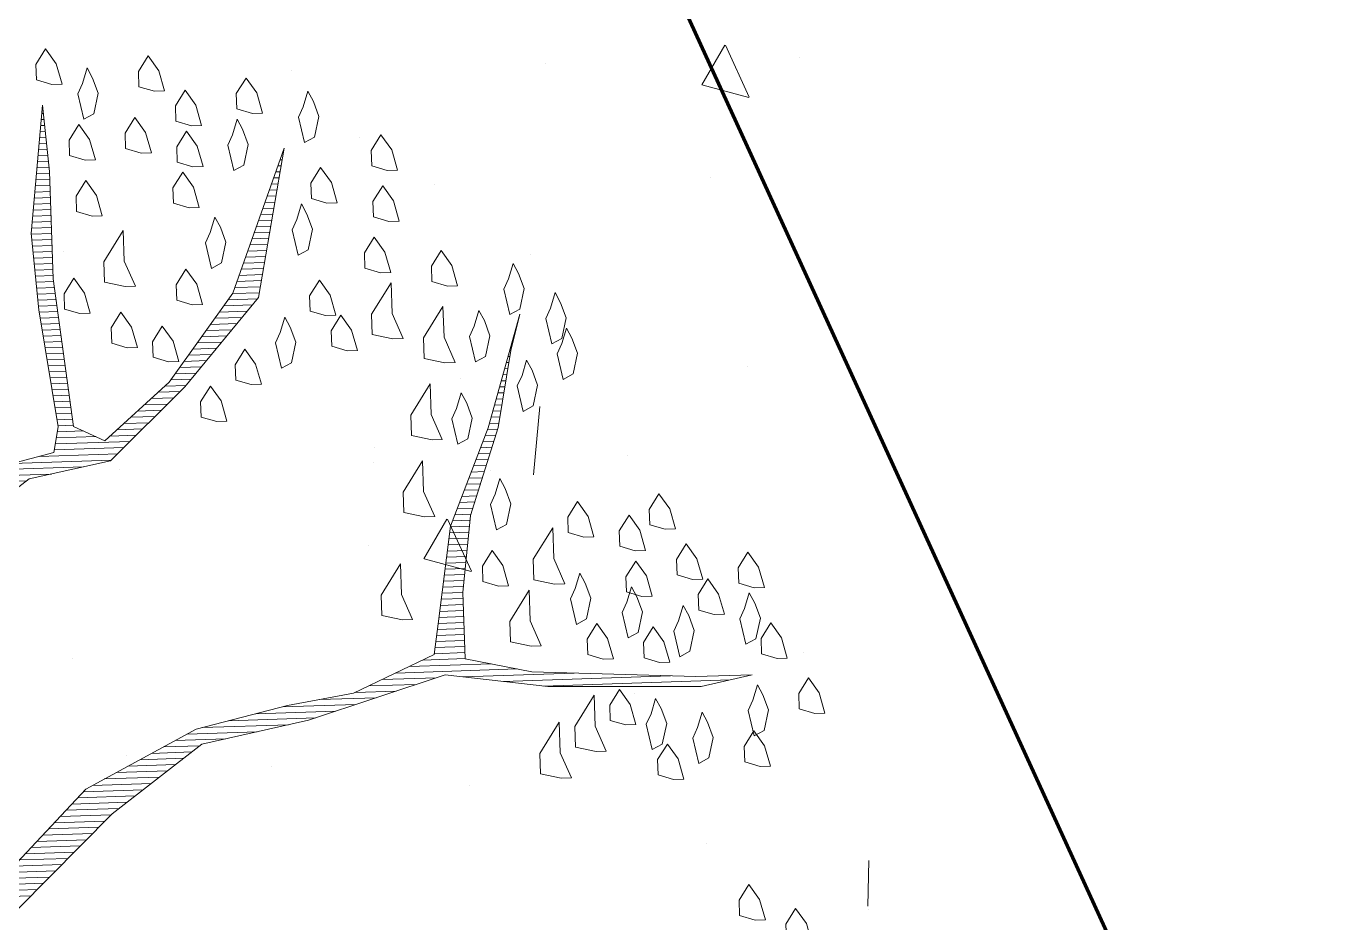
# Model space of a CAD drawing. Header units: millimetres. Extents: x 111 to 1506, y 14 to 566.
# Drawn here: x 217.943 to 219.451, y 135.629 to 136.667 of the extents above; entities that cross this region are included whole.
import ezdxf

# ---------------------------------------------------------------- set-up
doc = ezdxf.new("R2010")
doc.units = ezdxf.units.MM
doc.layers.add('ARBOLES', color=78, linetype='Continuous', lineweight=5)
doc.layers.add('mobiliario', color=45, linetype='Continuous', lineweight=13)

# ---------------------------------------------------------------- blocks, each defined once
blk = doc.blocks.new('*X16')
at = {"color": 0}
for p, q in [((17.9333, 17.91), (17.9341, 17.91)), ((17.9297, 17.88), (17.9364, 17.88)), ((17.9309, 17.89), (17.9356, 17.89)), ((17.9321, 17.9), (17.9348, 17.9)), ((17.9273, 17.86), (17.9379, 17.86)), ((17.9285, 17.87), (17.9371, 17.87)), ((17.9249, 17.84), (17.9395, 17.84)), ((17.9261, 17.85), (17.9387, 17.85)), ((17.9225, 17.82), (17.941, 17.82)), ((17.9237, 17.83), (17.9402, 17.83)), ((18.33, 17.82), (18.3316, 17.82)), ((17.9201, 17.8), (17.9423, 17.8)), ((17.9213, 17.81), (17.9418, 17.81)), ((18.3221, 17.8), (18.3275, 17.8)), ((18.3261, 17.81), (18.3296, 17.81)), ((17.9177, 17.78), (17.9423, 17.78)), ((17.9189, 17.79), (17.9423, 17.79)), ((18.3143, 17.78), (18.3234, 17.78)), ((18.3182, 17.79), (18.3254, 17.79)), ((17.9141, 17.75), (17.9423, 17.75)), ((17.9153, 17.76), (17.9423, 17.76)), ((17.9165, 17.77), (17.9423, 17.77)), ((18.3025, 17.75), (18.3171, 17.75)), ((18.3064, 17.76), (18.3192, 17.76)), ((18.3104, 17.77), (18.3213, 17.77)), ((17.9117, 17.73), (17.9423, 17.73)), ((17.9129, 17.74), (17.9423, 17.74)), ((18.2946, 17.73), (18.313, 17.73)), ((18.2986, 17.74), (18.3151, 17.74)), ((17.9093, 17.71), (17.9423, 17.71)), ((17.9105, 17.72), (17.9423, 17.72)), ((18.2868, 17.71), (18.3089, 17.71)), ((18.2907, 17.72), (18.3109, 17.72)), ((17.9083, 17.7), (17.9423, 17.7)), ((17.909, 17.69), (17.9423, 17.69)), ((18.2789, 17.69), (18.3047, 17.69)), ((18.2829, 17.7), (18.3068, 17.7)), ((17.9097, 17.68), (17.9423, 17.68)), ((17.9103, 17.67), (17.9423, 17.67)), ((18.2711, 17.67), (18.3006, 17.67)), ((18.275, 17.68), (18.3027, 17.68)), ((17.911, 17.66), (17.9423, 17.66)), ((17.9117, 17.65), (17.9423, 17.65)), ((18.2632, 17.65), (18.2965, 17.65)), ((18.2671, 17.66), (18.2985, 17.66)), ((17.9123, 17.64), (17.9423, 17.64)), ((17.913, 17.63), (17.9423, 17.63)), ((17.9137, 17.62), (17.9428, 17.62)), ((18.2514, 17.62), (18.2903, 17.62)), ((18.2554, 17.63), (18.2923, 17.63)), ((18.2593, 17.64), (18.2944, 17.64)), ((17.9143, 17.61), (17.9438, 17.61)), ((17.915, 17.6), (17.9448, 17.6)), ((18.2436, 17.6), (18.2861, 17.6)), ((18.2475, 17.61), (18.2882, 17.61)), ((17.9157, 17.59), (17.9459, 17.59)), ((17.9163, 17.58), (17.9469, 17.58)), ((18.2317, 17.58), (18.2805, 17.58)), ((18.2394, 17.59), (18.284, 17.59)), ((17.9172, 17.57), (17.9479, 17.57)), ((17.9186, 17.56), (17.949, 17.56)), ((18.2164, 17.56), (18.2628, 17.56)), ((18.2241, 17.57), (18.2717, 17.57)), ((17.9199, 17.55), (17.95, 17.55)), ((17.9212, 17.54), (17.951, 17.54)), ((18.2011, 17.54), (18.2452, 17.54)), ((18.2088, 17.55), (18.254, 17.55)), ((17.9225, 17.53), (17.9521, 17.53)), ((17.9238, 17.52), (17.9531, 17.52)), ((18.1858, 17.52), (18.2276, 17.52)), ((18.1935, 17.53), (18.2364, 17.53)), ((18.7099, 17.52), (18.7105, 17.52)), ((18.7131, 17.53), (18.7134, 17.53)), ((17.9251, 17.51), (17.9541, 17.51)), ((17.9264, 17.5), (17.9552, 17.5)), ((17.9277, 17.49), (17.9562, 17.49)), ((18.1629, 17.49), (18.2011, 17.49)), ((18.1706, 17.5), (18.2099, 17.5)), ((18.1782, 17.51), (18.2187, 17.51)), ((18.7003, 17.49), (18.7019, 17.49)), ((18.7035, 17.5), (18.7048, 17.5)), ((18.7067, 17.51), (18.7077, 17.51)), ((17.929, 17.48), (17.9572, 17.48)), ((17.9303, 17.47), (17.9583, 17.47)), ((18.1476, 17.47), (18.1834, 17.47)), ((18.1553, 17.48), (18.1923, 17.48)), ((18.694, 17.47), (18.6971, 17.47)), ((18.6971, 17.48), (18.6991, 17.48)), ((17.9316, 17.46), (17.9593, 17.46)), ((17.9329, 17.45), (17.9604, 17.45)), ((18.1323, 17.45), (18.1658, 17.45)), ((18.14, 17.46), (18.1746, 17.46)), ((18.6876, 17.45), (18.6931, 17.45)), ((18.6908, 17.46), (18.6951, 17.46)), ((17.9342, 17.44), (17.9614, 17.44)), ((17.9355, 17.43), (17.9624, 17.43)), ((18.1103, 17.43), (18.1467, 17.43)), ((18.1221, 17.44), (18.157, 17.44)), ((18.6812, 17.43), (18.6891, 17.43)), ((18.6844, 17.44), (18.6911, 17.44)), ((17.9368, 17.42), (17.9635, 17.42)), ((17.9381, 17.41), (17.9645, 17.41)), ((18.0867, 17.41), (18.1253, 17.41)), ((18.0985, 17.42), (18.136, 17.42)), ((18.6749, 17.41), (18.6851, 17.41)), ((18.6781, 17.42), (18.6871, 17.42)), ((17.9394, 17.4), (17.9655, 17.4)), ((17.9407, 17.39), (17.9666, 17.39)), ((18.063, 17.39), (18.1038, 17.39)), ((18.0748, 17.4), (18.1146, 17.4)), ((18.6685, 17.39), (18.6811, 17.39)), ((18.6717, 17.4), (18.6831, 17.4)), ((17.9387, 17.36), (18.004, 17.36)), ((17.9407, 17.37), (17.984, 17.37)), ((17.942, 17.38), (17.9676, 17.38)), ((18.0276, 17.36), (18.0717, 17.36)), ((18.0394, 17.37), (18.0824, 17.37)), ((18.0512, 17.38), (18.0931, 17.38)), ((18.659, 17.36), (18.6751, 17.36)), ((18.6621, 17.37), (18.6771, 17.37)), ((18.6653, 17.38), (18.6791, 17.38)), ((17.9347, 17.34), (18.0503, 17.34)), ((17.9367, 17.35), (18.061, 17.35)), ((18.6513, 17.34), (18.6692, 17.34)), ((18.6555, 17.35), (18.6727, 17.35)), ((17.8637, 17.32), (18.0288, 17.32)), ((17.9087, 17.33), (18.0396, 17.33)), ((18.6429, 17.32), (18.6621, 17.32)), ((18.6471, 17.33), (18.6656, 17.33)), ((17.8387, 17.3), (17.9283, 17.3)), ((17.8487, 17.31), (17.9816, 17.31)), ((18.6345, 17.3), (18.6551, 17.3)), ((18.6387, 17.31), (18.6586, 17.31)), ((17.8287, 17.29), (17.887, 17.29)), ((18.626, 17.28), (18.648, 17.28)), ((18.6303, 17.29), (18.6515, 17.29)), ((18.6176, 17.26), (18.6409, 17.26)), ((18.6218, 17.27), (18.6445, 17.27)), ((18.605, 17.23), (18.6303, 17.23)), ((18.6092, 17.24), (18.6339, 17.24)), ((18.6134, 17.25), (18.6374, 17.25)), ((18.5966, 17.21), (18.6233, 17.21)), ((18.6008, 17.22), (18.6268, 17.22)), ((18.5884, 17.19), (18.6202, 17.19)), ((18.5924, 17.2), (18.6215, 17.2)), ((18.5853, 17.17), (18.6175, 17.17)), ((18.5868, 17.18), (18.6189, 17.18)), ((18.5821, 17.15), (18.6149, 17.15)), ((18.5837, 17.16), (18.6162, 17.16)), ((18.5789, 17.13), (18.6122, 17.13)), ((18.5805, 17.14), (18.6135, 17.14)), ((18.5742, 17.1), (18.6082, 17.1)), ((18.5758, 17.11), (18.6095, 17.11)), ((18.5774, 17.12), (18.6109, 17.12)), ((18.571, 17.08), (18.6056, 17.08)), ((18.5726, 17.09), (18.6069, 17.09)), ((18.5679, 17.06), (18.6056, 17.06)), ((18.5695, 17.07), (18.6056, 17.07)), ((18.5647, 17.04), (18.6056, 17.04)), ((18.5663, 17.05), (18.6056, 17.05)), ((18.5615, 17.02), (18.6056, 17.02)), ((18.5632, 17.03), (18.6056, 17.03)), ((18.5582, 17), (18.6056, 17)), ((18.5598, 17.01), (18.6056, 17.01)), ((18.5353, 16.97), (18.6056, 16.97)), ((18.5548, 16.98), (18.6056, 16.98)), ((18.5565, 16.99), (18.6056, 16.99)), ((18.4896, 16.95), (18.6918, 16.95)), ((18.5125, 16.96), (18.6485, 16.96)), ((18.4439, 16.93), (18.523, 16.93)), ((18.4668, 16.94), (18.5567, 16.94)), ((18.6009, 16.94), (18.7864, 16.94)), ((18.6675, 16.93), (18.9464, 16.93)), ((18.3608, 16.91), (18.4555, 16.91)), ((18.4211, 16.92), (18.4892, 16.92)), ((18.7342, 16.92), (19.0449, 16.92)), ((18.2545, 16.89), (18.388, 16.89)), ((18.2995, 16.9), (18.4217, 16.9)), ((18.1645, 16.87), (18.3086, 16.87)), ((18.2095, 16.88), (18.3542, 16.88)), ((18.0992, 16.84), (18.1601, 16.84)), ((18.1192, 16.85), (18.2036, 16.85)), ((18.1392, 16.86), (18.2561, 16.86)), ((18.0592, 16.82), (18.1324, 16.82)), ((18.0792, 16.83), (18.1463, 16.83)), ((18.0192, 16.8), (18.1047, 16.8)), ((18.0392, 16.81), (18.1186, 16.81)), ((17.9792, 16.78), (18.0771, 16.78)), ((17.9992, 16.79), (18.0909, 16.79)), ((17.9535, 16.76), (18.0494, 16.76)), ((17.9635, 16.77), (18.0632, 16.77)), ((17.9335, 16.74), (18.0217, 16.74)), ((17.9435, 16.75), (18.0355, 16.75)), ((17.9035, 16.71), (17.9873, 16.71)), ((17.9135, 16.72), (17.9979, 16.72)), ((17.9235, 16.73), (18.0084, 16.73)), ((17.8835, 16.69), (17.9662, 16.69)), ((17.8935, 16.7), (17.9768, 16.7)), ((17.8635, 16.67), (17.9451, 16.67)), ((17.8735, 16.68), (17.9556, 16.68)), ((17.8435, 16.65), (17.924, 16.65)), ((17.8535, 16.66), (17.9345, 16.66)), ((17.8235, 16.63), (17.9029, 16.63)), ((17.8335, 16.64), (17.9134, 16.64)), ((17.7031, 16.62), (17.8923, 16.62)), ((17.7034, 16.61), (17.8818, 16.61)), ((17.7037, 16.6), (17.8712, 16.6))]:
    blk.add_line(p, q, dxfattribs=at)
blk = doc.blocks.new('E1E')
at = {"layer": 'ARBOLES', "ltscale": 0.2}
for p, q in [((95.5753, 57.9605), (95.5753, 57.9605)), ((95.3825, 57.8989), (95.3825, 57.8989)), ((95.6956, 57.8639), (95.6956, 57.8639)), ((95.1169, 57.82), (95.1169, 57.82)), ((94.5376, 57.7708), (94.5376, 57.7708)), ((94.7808, 57.7703), (94.7808, 57.7703)), ((94.5622, 57.7074), (94.5397, 57.767)), ((94.9516, 57.6149), (94.9516, 57.6149)), ((95.7341, 57.5948), (95.7341, 57.5948)), ((95.2942, 57.551), (95.227, 57.5425)), ((95.2854, 57.4877), (95.2946, 57.5508)), ((95.3729, 57.5622), (95.3729, 57.5622)), ((95.2847, 57.4872), (95.2267, 57.5419)), ((94.7552, 57.4724), (94.7552, 57.4724)), ((95.4096, 57.4529), (95.4096, 57.4529)), ((95.4163, 57.4332), (95.4163, 57.4332)), ((95.2543, 57.4023), (95.2543, 57.4023)), ((95.2247, 57.2935), (95.1969, 57.385)), ((95.9202, 57.3422), (95.9202, 57.3422)), ((95.7535, 57.3323), (95.7535, 57.3323)), ((95.0851, 57.311), (95.0851, 57.311)), ((95.3415, 57.2983), (95.3415, 57.2983)), ((94.9776, 57.1326), (94.9776, 57.1326)), ((96.0455, 57.1319), (96.0455, 57.1319)), ((95.3165, 57.1024), (95.3165, 57.1024)), ((95.4768, 57.0625), (95.4768, 57.0625)), ((95.5976, 57.0405), (95.5976, 57.0405)), ((95.721, 56.99), (95.721, 56.99)), ((95.1247, 56.908), (95.1247, 56.908)), ((95.3965, 56.8481), (95.3965, 56.8481)), ((95.1839, 56.7935), (95.1166, 56.785)), ((95.175, 56.7302), (95.1842, 56.7933)), ((95.1744, 56.7297), (95.1164, 56.7844)), ((95.072, 56.7062), (95.072, 56.7062))]:
    blk.add_line(p, q, dxfattribs=at)
for points in [[(95.6347, 58.2152), (95.5632, 58.0431), (95.4838, 57.9065), (95.3588, 57.8196), (95.2064, 57.6894), (95.0676, 57.651), (94.8696, 57.5706), (94.8103, 57.5286), (94.8819, 57.5605), (95.0958, 57.6402), (95.189, 57.6583), (95.2267, 57.5738), (95.2571, 57.4704), (95.2673, 57.3425), (95.2913, 57.2362), (95.2985, 57.1849), (95.2803, 57.3482), (95.2773, 57.495), (95.2418, 57.6273), (95.231, 57.6692), (95.3147, 57.761), (95.3935, 57.8117), (95.499, 57.8898), (95.6102, 58.0251), (95.6715, 58.1849)], [(95.9075, 57.76), (95.8454, 57.6544), (95.75, 57.5886), (95.693, 57.4541), (95.6447, 57.3001), (95.6897, 57.0941), (95.6801, 57.308), (95.7154, 57.4563), (95.7681, 57.5655), (95.8158, 57.5633), (95.9193, 57.3834), (95.9802, 57.2468), (96.0243, 57.1651), (95.9714, 57.3364), (95.9215, 57.4311), (95.8354, 57.572), (95.8274, 57.6074), (95.8801, 57.6465)]]:
    blk.add_lwpolyline(points, dxfattribs=at)
for points in [[(94.6048, 57.8502), (94.6272, 57.8524), (94.6359, 57.8329), (94.6316, 57.8076), (94.6099, 57.8213), (94.5918, 57.8444)], [(94.6778, 57.8437), (94.7002, 57.8459), (94.7089, 57.8264), (94.7046, 57.8011), (94.6829, 57.8148), (94.6648, 57.8379)], [(95.0025, 57.7623), (95.0314, 57.7674), (95.0429, 57.7413), (95.0343, 57.6907), (95.0169, 57.7298), (94.9894, 57.7565)], [(94.9714, 57.7095), (95.0003, 57.7146), (95.0119, 57.6885), (95.0033, 57.6379), (94.9859, 57.677), (94.9584, 57.7037)], [(94.8565, 57.7051), (94.8789, 57.7072), (94.8876, 57.6877), (94.8832, 57.6624), (94.8616, 57.6761), (94.8435, 57.6993)], [(94.8529, 57.6255), (94.8536, 57.6414), (94.8326, 57.6711), (94.8225, 57.6588), (94.8276, 57.6299), (94.8428, 57.6132), (94.8551, 57.6031)], [(94.9201, 57.6321), (94.9208, 57.648), (94.8999, 57.6776), (94.8898, 57.6653), (94.8948, 57.6364), (94.91, 57.6198), (94.9223, 57.6097)], [(94.9469, 57.6596), (94.9693, 57.6618), (94.978, 57.6423), (94.9736, 57.6169), (94.9519, 57.6307), (94.9339, 57.6538)], [(94.7517, 57.6428), (94.7741, 57.645), (94.7828, 57.6255), (94.7785, 57.6002), (94.7568, 57.6139), (94.7387, 57.637)], [(95.2902, 57.641), (95.3192, 57.6461), (95.3307, 57.6201), (95.3221, 57.5695), (95.3047, 57.6085), (95.2772, 57.6352)], [(94.7959, 57.5612), (94.7966, 57.5771), (94.7756, 57.6067), (94.7655, 57.5944), (94.7705, 57.5655), (94.7857, 57.5489), (94.798, 57.5388)], [(95.1103, 57.6076), (95.1392, 57.6127), (95.1508, 57.5867), (95.1421, 57.5361), (95.1248, 57.5751), (95.0973, 57.6019)], [(95.0105, 57.5866), (95.0329, 57.5888), (95.0416, 57.5693), (95.0373, 57.544), (95.0156, 57.5577), (94.9975, 57.5808)], [(94.9361, 57.5613), (94.9585, 57.5634), (94.9672, 57.5439), (94.9629, 57.5186), (94.9412, 57.5323), (94.9231, 57.5555)], [(95.0836, 57.51), (95.0843, 57.5259), (95.0633, 57.5556), (95.0532, 57.5433), (95.0583, 57.5144), (95.0735, 57.4977), (95.0858, 57.4876)], [(94.7091, 57.5459), (94.7315, 57.5481), (94.7402, 57.5286), (94.7359, 57.5033), (94.7142, 57.517), (94.6961, 57.5401)], [(94.9332, 57.4976), (94.934, 57.5135), (94.913, 57.5432), (94.9029, 57.5309), (94.9079, 57.502), (94.9231, 57.4853), (94.9354, 57.4752)], [(95.0099, 57.5006), (95.0106, 57.5165), (94.9896, 57.5461), (94.9795, 57.5338), (94.9846, 57.5049), (94.9998, 57.4883), (95.0121, 57.4782)], [(95.1841, 57.547), (95.2065, 57.5492), (95.2151, 57.5296), (95.2108, 57.5043), (95.1891, 57.5181), (95.171, 57.5412)], [(95.1125, 57.5151), (95.1414, 57.5202), (95.153, 57.4942), (95.1444, 57.4436), (95.127, 57.4826), (95.0995, 57.5093)], [(94.7865, 57.4946), (94.8089, 57.4968), (94.8176, 57.4773), (94.8133, 57.452), (94.7916, 57.4657), (94.7735, 57.4889)], [(95.3157, 57.4965), (95.3446, 57.5015), (95.3561, 57.4755), (95.3475, 57.4249), (95.3301, 57.4639), (95.3026, 57.4907)], [(94.8545, 57.447), (94.8552, 57.4629), (94.8342, 57.4925), (94.8241, 57.4802), (94.8292, 57.4513), (94.8444, 57.4347), (94.8567, 57.4246)], [(94.9933, 57.4854), (95.0157, 57.4876), (95.0243, 57.4681), (95.02, 57.4428), (94.9983, 57.4565), (94.9802, 57.4796)], [(95.6337, 57.4822), (95.6561, 57.4844), (95.6648, 57.4649), (95.6605, 57.4396), (95.6388, 57.4533), (95.6207, 57.4764)], [(94.8906, 57.4709), (94.913, 57.4731), (94.9217, 57.4535), (94.9174, 57.4282), (94.8957, 57.442), (94.8776, 57.4651)], [(95.2362, 57.4299), (95.2369, 57.4458), (95.2159, 57.4754), (95.2058, 57.4631), (95.2109, 57.4342), (95.2261, 57.4176), (95.2384, 57.4075)], [(94.9369, 57.4369), (94.9593, 57.4391), (94.968, 57.4196), (94.9637, 57.3943), (94.942, 57.408), (94.9239, 57.4311)], [(95.0258, 57.4298), (95.0482, 57.4319), (95.0569, 57.4124), (95.0526, 57.3871), (95.0309, 57.4008), (95.0128, 57.424)], [(95.0996, 57.4392), (95.122, 57.4414), (95.1306, 57.4219), (95.1263, 57.3966), (95.1046, 57.4103), (95.0865, 57.4334)], [(95.727, 57.4302), (95.7494, 57.4324), (95.7581, 57.4129), (95.7538, 57.3876), (95.7321, 57.4013), (95.714, 57.4245)], [(95.7877, 57.4339), (95.8102, 57.4361), (95.8188, 57.4166), (95.8145, 57.3913), (95.7928, 57.405), (95.7747, 57.4281)], [(94.8531, 57.4152), (94.8755, 57.4174), (94.8842, 57.3978), (94.8798, 57.3725), (94.8581, 57.3863), (94.8401, 57.4094)], [(95.6085, 57.4164), (95.6309, 57.4186), (95.6396, 57.3991), (95.6353, 57.3738), (95.6136, 57.3875), (95.5955, 57.4106)], [(95.8666, 57.4144), (95.889, 57.4166), (95.8976, 57.3971), (95.8933, 57.3718), (95.8716, 57.3855), (95.8535, 57.4086)], [(94.9984, 57.3864), (95.0208, 57.3885), (95.0295, 57.369), (95.0252, 57.3437), (95.0035, 57.3575), (94.9854, 57.3806)], [(95.3461, 57.3931), (95.375, 57.3982), (95.3866, 57.3722), (95.3779, 57.3216), (95.3606, 57.3606), (95.3331, 57.3873)], [(95.3309, 57.3396), (95.3317, 57.3555), (95.3107, 57.3851), (95.3006, 57.3728), (95.3056, 57.3439), (95.3208, 57.3273), (95.3331, 57.3172)], [(95.5984, 57.334), (95.5991, 57.3499), (95.5781, 57.3795), (95.568, 57.3672), (95.5731, 57.3383), (95.5883, 57.3217), (95.6006, 57.3116)], [(95.8225, 57.3559), (95.8514, 57.3609), (95.863, 57.3349), (95.8544, 57.2843), (95.837, 57.3233), (95.8095, 57.3501)], [(95.7264, 57.3442), (95.7488, 57.3464), (95.7575, 57.3269), (95.7531, 57.3016), (95.7314, 57.3153), (95.7134, 57.3384)], [(95.5023, 57.3224), (95.5247, 57.3246), (95.5334, 57.305), (95.5291, 57.2797), (95.5074, 57.2935), (95.4893, 57.3166)], [(95.2638, 57.2629), (95.2645, 57.2788), (95.2435, 57.3085), (95.2334, 57.2962), (95.2385, 57.2673), (95.2537, 57.2506), (95.266, 57.2405)], [(95.37, 57.2869), (95.3989, 57.2919), (95.4105, 57.2659), (95.4019, 57.2153), (95.3845, 57.2543), (95.357, 57.2811)], [(95.4495, 57.2833), (95.4785, 57.2884), (95.49, 57.2624), (95.4814, 57.2118), (95.464, 57.2508), (95.4365, 57.2775)], [(95.5486, 57.2884), (95.571, 57.2906), (95.5797, 57.2711), (95.5753, 57.2458), (95.5537, 57.2595), (95.5356, 57.2826)], [(95.7409, 57.2416), (95.7416, 57.2575), (95.7206, 57.2871), (95.7105, 57.2748), (95.7156, 57.2459), (95.7308, 57.2293), (95.7431, 57.2192)], [(95.9021, 57.2822), (95.9245, 57.2844), (95.9332, 57.2648), (95.9288, 57.2395), (95.9071, 57.2533), (95.8891, 57.2764)], [(95.3513, 57.224), (95.352, 57.2399), (95.331, 57.2695), (95.3209, 57.2572), (95.326, 57.2283), (95.3412, 57.2117), (95.3535, 57.2015)], [(95.2291, 57.2007), (95.2298, 57.2166), (95.2088, 57.2463), (95.1987, 57.234), (95.2038, 57.2051), (95.219, 57.1884), (95.2313, 57.1783)], [(95.6361, 57.1793), (95.6368, 57.1952), (95.6158, 57.2249), (95.6057, 57.2126), (95.6108, 57.1837), (95.626, 57.167), (95.6383, 57.1569)], [(95.2624, 57.161), (95.2631, 57.1769), (95.2421, 57.2065), (95.232, 57.1942), (95.2371, 57.1653), (95.2523, 57.1487), (95.2646, 57.1386)], [(95.5002, 57.2045), (95.5226, 57.2067), (95.5313, 57.1872), (95.527, 57.1619), (95.5053, 57.1756), (95.4872, 57.1988)], [(95.7814, 57.2206), (95.8038, 57.2228), (95.8125, 57.2033), (95.8082, 57.178), (95.7865, 57.1917), (95.7684, 57.2149)], [(95.9404, 57.2135), (95.9628, 57.2157), (95.9715, 57.1962), (95.9672, 57.1709), (95.9455, 57.1846), (95.9274, 57.2077)], [(95.3318, 57.1451), (95.3325, 57.1611), (95.3115, 57.1907), (95.3014, 57.1784), (95.3065, 57.1495), (95.3217, 57.1329), (95.334, 57.1227)], [(95.407, 57.1864), (95.4294, 57.1886), (95.4381, 57.1691), (95.4337, 57.1438), (95.412, 57.1575), (95.3939, 57.1806)], [(95.8718, 57.1752), (95.8942, 57.1773), (95.9029, 57.1578), (95.8986, 57.1325), (95.8769, 57.1463), (95.8588, 57.1694)], [(95.7981, 57.1657), (95.8205, 57.1679), (95.8292, 57.1484), (95.8248, 57.1231), (95.8031, 57.1368), (95.785, 57.1599)], [(95.9839, 57.116), (95.9846, 57.1319), (95.9636, 57.1615), (95.9535, 57.1492), (95.9586, 57.1203), (95.9738, 57.1037), (95.9861, 57.0936)], [(95.5162, 57.1337), (95.5386, 57.1359), (95.5472, 57.1164), (95.5429, 57.0911), (95.5212, 57.1048), (95.5031, 57.1279)], [(95.6058, 57.1424), (95.6282, 57.1446), (95.6369, 57.1251), (95.6326, 57.0998), (95.6109, 57.1135), (95.5928, 57.1367)], [(95.7634, 57.1035), (95.7641, 57.1194), (95.7431, 57.149), (95.733, 57.1368), (95.7381, 57.1078), (95.7533, 57.0912), (95.7656, 57.0811)], [(96.0229, 57.1333), (96.0453, 57.1355), (96.054, 57.116), (96.0497, 57.0907), (96.028, 57.1044), (96.0099, 57.1275)], [(95.8212, 57.1137), (95.8436, 57.1159), (95.8523, 57.0964), (95.848, 57.071), (95.8263, 57.0848), (95.8082, 57.1079)], [(95.887, 57.0884), (95.9094, 57.0906), (95.9181, 57.0711), (95.9138, 57.0458), (95.8921, 57.0595), (95.874, 57.0826)], [(95.5451, 57.0687), (95.5675, 57.0709), (95.5762, 57.0513), (95.5719, 57.026), (95.5502, 57.0398), (95.5321, 57.0629)], [(95.6868, 57.0305), (95.6875, 57.0464), (95.6666, 57.076), (95.6564, 57.0637), (95.6615, 57.0348), (95.6767, 57.0182), (95.689, 57.008)], [(95.749, 57.0659), (95.7714, 57.0681), (95.7801, 57.0486), (95.7757, 57.0233), (95.7541, 57.037), (95.736, 57.0601)]]:
    blk.add_lwpolyline(points, close=True, dxfattribs=at)
at = {"layer": 'ARBOLES', "ltscale": 0.2, "xscale": 0.8372139817761642, "yscale": 0.8372139817761642, "zscale": 0.8372139817761642, "rotation": 204.0028523145856}
blk.add_blockref('*X16', (103.6395, 76.9735), dxfattribs=at)

msp = doc.modelspace()

# ---------------------------------------------------------------- hatches: boundary and pattern name
at = {"layer": 'mobiliario', "lineweight": 100, "ltscale": 1000, "true_color": 0xf2e7c4}
h = msp.add_hatch(color=254, dxfattribs=at)
h.dxf.hatch_style = 1
h.paths.add_polyline_path([(217.36594, 146.55211), (217.23649, 146.27233), (213.4789, 149.22202), (213.54536, 149.55124)])
h.paths.add_polyline_path([(214.52062, 154.46186), (214.4337, 154.02421), (216.41896, 150.72215), (213.78997, 150.78293), (213.73065, 150.48422), (216.60191, 150.41784), (218.0444, 148.01856), (218.19663, 148.34758), (216.95689, 150.40963), (219.12743, 150.35945), (219.2648, 150.65635), (216.77393, 150.71394)])
h.paths.add_polyline_path([(216.97523, 145.70763), (216.83398, 145.40232), (212.69161, 145.25246), (212.75167, 145.55483)])
h.paths.add_polyline_path([(212.54973, 144.54735), (212.49092, 144.25148), (215.82266, 143.21643), (215.94974, 143.4911)])
h.paths.add_polyline_path([(212.25453, 143.05164), (212.85262, 142.00089), (215.46767, 142.44914), (215.31472, 142.11855), (213.01047, 141.72357), (214.18076, 139.66758), (214.02598, 139.33304), (212.69596, 141.66966), (211.95483, 141.54263), (212.01741, 141.85773), (212.53811, 141.94698), (212.16524, 142.60206)])
h.paths.add_polyline_path([(213.91346, 139.08984), (213.75212, 138.74111), (211.27734, 138.13131), (211.34186, 138.45618)])
edge = h.paths.add_edge_path()
edge.add_line((211.11725, 137.32523), (211.05881, 137.03097))
edge.add_line((211.05881, 137.03097), (212.80085, 136.685))
edge.add_line((212.80085, 136.685), (212.93045, 136.96512))
edge.add_line((212.93045, 136.96512), (211.11438, 137.3261))
edge.add_line((210.81437, 135.80015), (210.74575, 135.47153))
edge.add_line((210.74575, 135.47153), (211.95207, 134.87201))
edge.add_line((211.95207, 134.87201), (212.09663, 135.16289))
edge.add_line((212.09663, 135.16289), (210.81136, 135.80165))

# ---------------------------------------------------------------- linework, layer by layer
at = {"lineweight": 100, "ltscale": 1000}
msp.add_line((221.17905, 131.27847), (216.86653, 140.70958), dxfattribs=at)

# ---------------------------------------------------------------- block references
at = {"layer": 'ARBOLES', "color": 0, "xscale": 0.8310831642732954, "yscale": 0.8310831642732954, "zscale": 0.8310831642732954, "rotation": 157.9147716791316}
msp.add_blockref('E1E', (309.77364, 150.5935), dxfattribs=at)

doc.saveas('drawing.dxf')
